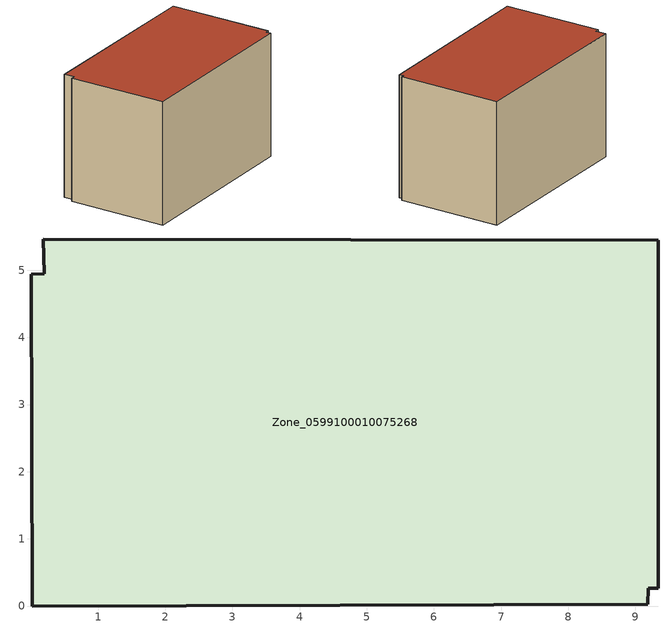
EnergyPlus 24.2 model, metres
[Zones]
Zone_0599100010075268
 floor ground (C_G): 0.2,4.95 0.18,5.46 9.34,5.44 9.34,0.26 9.19,0.26 9.18,0.03 0.02,0 0,4.94 z0
 wall outside (C_F): 0.02,0 9.18,0.03 9.19,0.26 9.34,0.26 9.34,5.44 0.18,5.46 0.2,4.95 0,4.94 0.02,0 z0:6.18
 roof outside (C_R): 0.18,5.46 0.2,4.95 0,4.94 0.02,0 9.18,0.03 9.19,0.26 9.34,0.26 9.34,5.44 z6.18
[BUILDING]
Pand.0599100010075268: North Axis=0; Terrain=City; Loads Convergence Tolerance Value=0.04; Temperature Convergence Tolerance Value=0.4; Solar Distribution=FullExterior; Maximum Number of Warmup Days=25; Minimum Number of Warmup Days=1
[Site:Location]
Rotterdam.The.Hague.AP_ZH_NLD Design_Conditions: Latitude=51.96; Longitude=4.45; Time Zone=1; Elevation=-4.5
[SITE:GROUNDTEMPERATURE:BUILDINGSURFACE]
18, 18, 18, 18, 18, 18, 18, 18, 18, 18, 18, 18
[MATERIAL] Thermal Absorptance=0.9; Solar Absorptance=0.7; Visible Absorptance=0.7
Name | Roughness | Thickness | Conductivity | Density | Specific Heat
G.TI.2006-2014 | MediumSmooth | 0.15 | 0.06 | 540 | 1210
F.TI.2006-2014 | Rough | 0.3 | 0.12 | 1920 | 840
R.TI.2006-2014 | MediumRough | 0.2 | 0.08 | 1500 | 1000
[CONSTRUCTION]
C_G: G.TI.2006-2014
C_F: F.TI.2006-2014
C_R: R.TI.2006-2014
[ZONE]
Zone_0599100010075268: Type=1; Multiplier=1; Ceiling Height=Autocalculate; Volume=Autocalculate; Floor Area=autocalculate; Part of Total Floor Area=Yes
[ZONEINFILTRATION:DESIGNFLOWRATE]
Infil_Zone_0599100010075268: Zone or ZoneList or Space or SpaceList=Zone_0599100010075268; Schedule=AlwaysOn; Design Flow Rate Calculation Method=Flow/Area; Flow Rate per Floor Area=0.0015; Constant Term Coefficient=1; Temperature Term Coefficient=0; Velocity Term Coefficient=0; Velocity Squared Term Coefficient=0
[HVACTEMPLATE:ZONE:IDEALLOADSAIRSYSTEM]
Zone_0599100010075268: Maximum Heating Supply Air Temperature=50; Minimum Cooling Supply Air Temperature=13; Maximum Heating Supply Air Humidity Ratio=0.0156; Minimum Cooling Supply Air Humidity Ratio=0.0077; Heating Limit=NoLimit; Cooling Limit=NoLimit; Dehumidification Control Type=ConstantSensibleHeatRatio; Cooling Sensible Heat Ratio=0.7; Dehumidification Setpoint=60; Humidification Control Type=None; Humidification Setpoint=30; Outdoor Air Method=None; Outdoor Air Flow Rate per Person=0.00944; Outdoor Air Flow Rate per Zone Floor Area=0; Outdoor Air Flow Rate per Zone=0; Demand Controlled Ventilation Type=None; Outdoor Air Economizer Type=NoEconomizer; Heat Recovery Type=None; Sensible Heat Recovery Effectiveness=0.7; Latent Heat Recovery Effectiveness=0.65
[ZONECONTROL:THERMOSTAT]
ThermostatControl_Zone_0599100010075268: Zone or ZoneList=Zone_0599100010075268; Control Type Schedule=DualSetpointControlType; Control 1=Thermostat_Zone_0599100010075268; Temperature Difference Between Cutout And Setpoint=0
[THERMOSTATSETPOINT:DUALSETPOINT]
Thermostat_Zone_0599100010075268: Heating Setpoint Temperature Schedule=HeatingSetpoint_Zone_0599100010075268; Cooling Setpoint Temperature Schedule=CoolingSetpoint_Zone_0599100010075268
[SCHEDULE:COMPACT]
HeatingSetpoint_Zone_0599100010075268: Through: 12/31, For: AllDays, Until: 24:00, 21
CoolingSetpoint_Zone_0599100010075268: Through: 12/31, For: AllDays, Until: 24:00, 24
DualSetpointControlType: Through: 12/31, For: AllDays, Until: 24:00, 4
AlwaysOn: Through: 12/31, For: AllDays, Until: 24:00, 1
